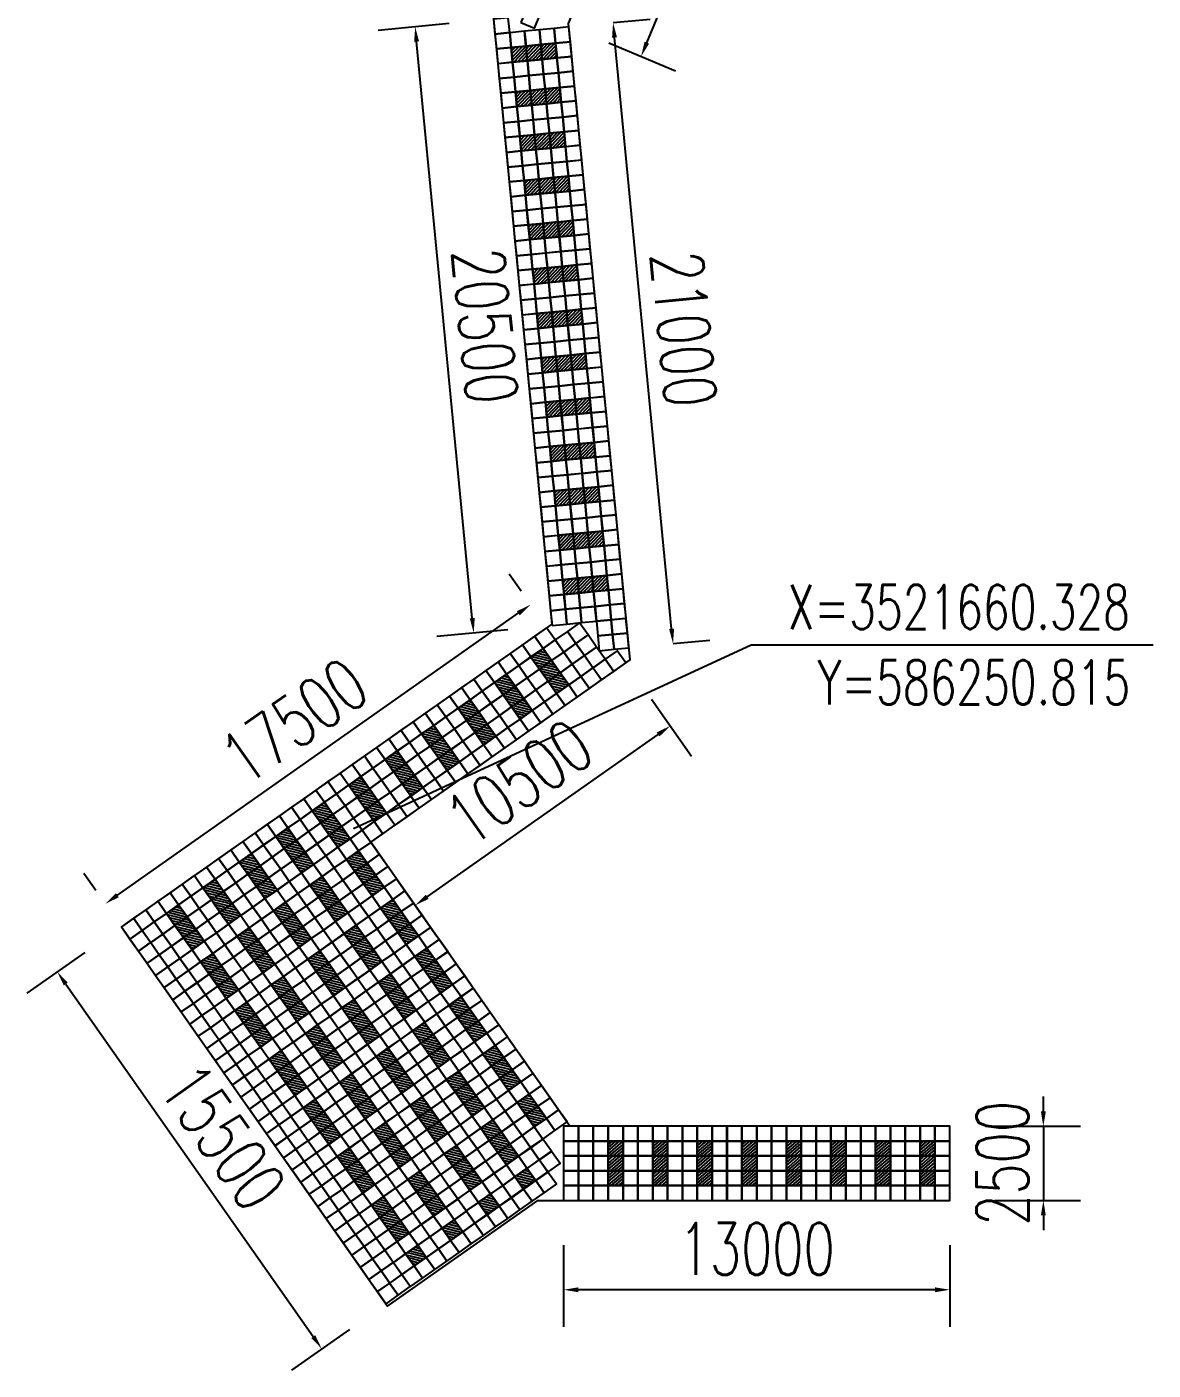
# Model space of a CAD drawing. Extents: x 833816 to 4746262, y -3629782 to -1973088.
# Drawn here: x 1344575 to 1382485, y -2348032 to -2302814 of the extents above; entities that cross this region are included whole.
import ezdxf

# ---------------------------------------------------------------- set-up
doc = ezdxf.new("R2010")
doc.units = 0
doc.header["$LTSCALE"] = 1000
doc.header["$MEASUREMENT"] = 0
doc.header["$PDMODE"] = 32
for name, color, linetype in [('DIM_COOR', 3, 'Continuous'), ('PUB_TEXT', 7, 'Continuous'), ('W-FLOAT_BOWL浮筒', 253, 'Continuous')]:
    doc.layers.add(name, color=color, linetype=linetype)
doc.styles.add('_TCH_DIM', font='SIMPLEX', dxfattribs={"bigfont": 'GBCBIG'})
doc.styles.add('STANDARD_T3', font='simplex.shx', dxfattribs={"width": 0.7, "bigfont": 'gbcbig.shx'})
doc.dimstyles.new('W&&500', dxfattribs={"dimtxt": 1750, "dimasz": 500, "dimexe": 1250, "dimexo": 1500, "dimgap": 500, "dimtad": 1, "dimdec": 0, "dimzin": 0, "dimdsep": 46, "dimtxsty": 'STANDARD_T3', "dimcen": 0.09, "dimclrd": 1, "dimclre": 1, "dimclrt": 7, "dimazin": 2, "dimtfac": 1, "dimtdec": 0, "dimtix": 1, "dimtmove": 2, "dimatfit": 3, "dimfxl": 100, "dimtolj": 1, "dimtzin": 0, "dimarcsym": 0})

# ---------------------------------------------------------------- blocks, each defined once
blk = doc.blocks.new('浮筒')
at = {"layer": 'W-FLOAT_BOWL浮筒'}
blk.add_lwpolyline([(-230, -268), (268, -230), (230, 268), (-268, 230)], close=True, dxfattribs=at)
blk = doc.blocks.new('空格子')
at = {"layer": 'W-FLOAT_BOWL浮筒'}
h = blk.add_hatch(dxfattribs=at)
h.set_pattern_fill('ANSI31', color=256, scale=50)
h.set_pattern_definition([(45, (0, 0), (-56.127, 56.127), [])])
h.paths.add_polyline_path([(219, 263), (-280, 225), (-242, -274), (256, -236)])
blk.add_lwpolyline([(-242, -274), (256, -236), (219, 263), (-280, 225)], close=True, dxfattribs=at)
blk = doc.blocks.new('*D814')
at = {"color": 1, "lineweight": -2, "transparency": 16777216}
for p, q in [((1378789, -2339322), (1378789, -2338822)), ((1377141, -2339822), (1380039, -2339822)), ((1378789, -2339822), (1378789, -2342322)), ((1377141, -2342322), (1380039, -2342322)), ((1378789, -2342822), (1378789, -2343322))]:
    blk.add_line(p, q, dxfattribs=at)
at = {"color": 1, "transparency": 16777216}
for points in [[(1378706, -2339322), (1378872, -2339322), (1378789, -2339822)], [(1378706, -2342822), (1378872, -2342822), (1378789, -2342322)]]:
    blk.add_solid(points, dxfattribs=at)
at = {"layer": 'Defpoints', "color": 0, "transparency": 16777216}
for p in [(1375641, -2339822), (1375641, -2342322), (1378789, -2342322)]:
    blk.add_point(p, dxfattribs=at)
at = {"color": 7, "transparency": 16777216, "insert": (1377414, -2341072), "char_height": 1750, "attachment_point": 5, "rotation": 90, "style": 'STANDARD_T3'}
blk.add_mtext('\\A1;2500', dxfattribs=at)
blk = doc.blocks.new('*D815')
at = {"color": 1, "lineweight": -2, "transparency": 16777216}
for p, q in [((1362641, -2343822), (1362641, -2346577)), ((1375641, -2343822), (1375641, -2346577)), ((1375141, -2345327), (1363141, -2345327))]:
    blk.add_line(p, q, dxfattribs=at)
at = {"color": 1, "transparency": 16777216}
for points in [[(1363141, -2345244), (1363141, -2345410), (1362641, -2345327)], [(1375141, -2345244), (1375141, -2345410), (1375641, -2345327)]]:
    blk.add_solid(points, dxfattribs=at)
at = {"layer": 'Defpoints', "color": 0, "transparency": 16777216}
for p in [(1362641, -2342322), (1375641, -2342322), (1362641, -2345327)]:
    blk.add_point(p, dxfattribs=at)
at = {"color": 7, "transparency": 16777216, "insert": (1369141, -2343952), "char_height": 1750, "attachment_point": 5, "style": 'STANDARD_T3'}
blk.add_mtext('\\A1;13000', dxfattribs=at)
blk = doc.blocks.new('*D816')
at = {"color": 1, "lineweight": -2, "transparency": 16777216}
for p, q in [((1346530, -2333972), (1344575, -2335344)), ((1345886, -2335035), (1354214, -2346905)), ((1355433, -2346661), (1353478, -2348032))]:
    blk.add_line(p, q, dxfattribs=at)
at = {"color": 1, "transparency": 16777216}
for points in [[(1345954, -2334987), (1345818, -2335083), (1345599, -2334626)], [(1354282, -2346857), (1354146, -2346953), (1354501, -2347314)]]:
    blk.add_solid(points, dxfattribs=at)
at = {"layer": 'Defpoints', "color": 0, "transparency": 16777216}
for p in [(1347758, -2333111), (1356661, -2345799), (1354501, -2347314)]:
    blk.add_point(p, dxfattribs=at)
at = {"color": 7, "transparency": 16777216, "insert": (1351175, -2340180), "char_height": 1750, "attachment_point": 5, "rotation": 305.0541, "style": 'STANDARD_T3'}
blk.add_mtext('\\A1;15500', dxfattribs=at)
blk = doc.blocks.new('*D817')
at = {"color": 1, "lineweight": -2, "transparency": 16777216}
for p, q in [((1361208, -2321815), (1360806, -2321243)), ((1347621, -2332047), (1361117, -2322554)), ((1346895, -2331884), (1346493, -2331312))]:
    blk.add_line(p, q, dxfattribs=at)
at = {"color": 1, "transparency": 16777216}
for points in [[(1361069, -2322485), (1361165, -2322622), (1361526, -2322266)], [(1347573, -2331979), (1347669, -2332115), (1347212, -2332335)]]:
    blk.add_solid(points, dxfattribs=at)
at = {"layer": 'Defpoints', "color": 0, "transparency": 16777216}
for p in [(1361526, -2322266), (1362072, -2323042), (1347758, -2333111)]:
    blk.add_point(p, dxfattribs=at)
at = {"color": 7, "transparency": 16777216, "insert": (1353578, -2326176), "char_height": 1750, "attachment_point": 5, "rotation": 35.1248, "style": 'STANDARD_T3'}
blk.add_mtext('\\A1;17500', dxfattribs=at)
blk = doc.blocks.new('*D818')
at = {"color": 1, "lineweight": -2, "transparency": 16777216}
for p, q in [((1365601, -2325451), (1366949, -2327369)), ((1358051, -2332100), (1365821, -2326634)), ((1357013, -2331493), (1358361, -2333410))]:
    blk.add_line(p, q, dxfattribs=at)
at = {"color": 1, "transparency": 16777216}
for points in [[(1365773, -2326566), (1365869, -2326702), (1366230, -2326346)], [(1358003, -2332032), (1358099, -2332168), (1357642, -2332387)]]:
    blk.add_solid(points, dxfattribs=at)
at = {"layer": 'Defpoints', "color": 0, "transparency": 16777216}
for p in [(1364737, -2324225), (1366230, -2326346), (1356150, -2330266)]:
    blk.add_point(p, dxfattribs=at)
at = {"color": 7, "transparency": 16777216, "insert": (1361145, -2328242), "char_height": 1750, "attachment_point": 5, "rotation": 35.1248, "style": 'STANDARD_T3'}
blk.add_mtext('\\A1;10500', dxfattribs=at)
blk = doc.blocks.new('*D808')
at = {"color": 1, "lineweight": -2, "transparency": 16777216}
for p, q in [((1364314, -2302673), (1365552, -2302554)), ((1366277, -2323079), (1364355, -2303172)), ((1366331, -2323576), (1367569, -2323457))]:
    blk.add_line(p, q, dxfattribs=at)
at = {"color": 1, "transparency": 16777216}
for points in [[(1364438, -2303164), (1364272, -2303180), (1364307, -2302674)], [(1366360, -2323071), (1366194, -2323087), (1366325, -2323577)]]:
    blk.add_solid(points, dxfattribs=at)
at = {"layer": 'Defpoints', "color": 0, "transparency": 16777216}
for p in [(1362820, -2302817), (1364307, -2302674), (1364838, -2323720)]:
    blk.add_point(p, dxfattribs=at)
at = {"color": 7, "transparency": 16777216, "insert": (1366685, -2312993), "char_height": 1750, "attachment_point": 5, "rotation": 275.5136, "style": 'STANDARD_T3'}
blk.add_mtext('\\A1;21000', dxfattribs=at)
blk = doc.blocks.new('*D809')
at = {"color": 1, "lineweight": -2, "transparency": 16777216}
for p, q in [((1358791, -2302704), (1356402, -2302935)), ((1359567, -2322722), (1357694, -2303312)), ((1360761, -2323109), (1358371, -2323340))]:
    blk.add_line(p, q, dxfattribs=at)
at = {"color": 1, "transparency": 16777216}
for points in [[(1357777, -2303304), (1357611, -2303320), (1357646, -2302815)], [(1359650, -2322714), (1359485, -2322730), (1359616, -2323220)]]:
    blk.add_solid(points, dxfattribs=at)
at = {"layer": 'Defpoints', "color": 0, "transparency": 16777216}
for p in [(1357646, -2302815), (1360284, -2302560), (1362254, -2322965)]:
    blk.add_point(p, dxfattribs=at)
at = {"color": 7, "transparency": 16777216, "insert": (1359999, -2312885), "char_height": 1750, "attachment_point": 5, "rotation": 275.5136, "style": 'STANDARD_T3'}
blk.add_mtext('\\A1;20500', dxfattribs=at)
blk = doc.blocks.new('*D810')
at = {"color": 1, "lineweight": -2, "transparency": 16777216}
for p, q in [((1375313, -2276584), (1377554, -2277517)), ((1365443, -2303347), (1376208, -2277498)), ((1364164, -2303355), (1366405, -2304289))]:
    blk.add_line(p, q, dxfattribs=at)
at = {"color": 1, "transparency": 16777216}
for points in [[(1376131, -2277466), (1376285, -2277530), (1376400, -2277037)], [(1365366, -2303315), (1365520, -2303379), (1365251, -2303808)]]:
    blk.add_solid(points, dxfattribs=at)
at = {"layer": 'Defpoints', "color": 0, "transparency": 16777216}
for p in [(1373928, -2276007), (1376400, -2277037), (1362779, -2302779)]:
    blk.add_point(p, dxfattribs=at)
at = {"color": 7, "transparency": 16777216, "insert": (1369556, -2289894), "char_height": 1750, "attachment_point": 5, "rotation": 67.3907, "style": 'STANDARD_T3'}
blk.add_mtext('\\A1;29000', dxfattribs=at)

msp = doc.modelspace()

# ---------------------------------------------------------------- linework, layer by layer
at = {"color": 1}
for points in [[(1375641.4, -2339822.2), (1362855.1, -2339822.2), (1356148.8, -2330264.9), (1364877.2, -2324124.8), (1362809.6, -2302705.2), (1373949.1, -2275956.5), (1373950.3, -2237790.7), (1382175.6, -2230048.6), (1382184.5, -2212752.5), (1378187.7, -2206630.8), (1378199, -2184721)], [(1375698.6, -2185486.4), (1375674.2, -2232734.8), (1371450.4, -2236710.5), (1371448.7, -2275457.8), (1360261, -2302322.2), (1362249, -2322917.1), (1347758.3, -2333110.7), (1356718, -2345874.9), (1361771.5, -2342322.2), (1375641.4, -2342322.2), (1375641.4, -2339822.2)]]:
    msp.add_lwpolyline(points, dxfattribs=at)
at = {"layer": 'DIM_COOR', "color": 3}
for p, q in [((1355565.4, -2329798.8), (1368954.5, -2323612.2)), ((1368954.5, -2323612.2), (1382484.5, -2323612.2))]:
    msp.add_line(p, q, dxfattribs=at)

# ---------------------------------------------------------------- block references
for p, rotation in [((1362157.7, -2303630.1), 1.185991477055036), ((1361162.3, -2303726.2), 1.185991477055036), ((1361660, -2303678.2), 1.185991477055036), ((1361306.4, -2305219.3), 1.185991477055036), ((1361804.1, -2305171.2), 1.185991477055036), ((1362301.8, -2305123.2), 1.185991477055036), ((1361450.6, -2306712.3), 1.185991477055036), ((1361948.3, -2306664.3), 1.185991477055036), ((1362445.9, -2306616.3), 1.185991477055036), ((1362092.4, -2308157.4), 1.185991477055036), ((1362590.1, -2308109.3), 1.185991477055036), ((1361594.7, -2308205.4), 1.185991477055036), ((1361738.8, -2309698.5), 1.185991477055036), ((1362236.5, -2309650.4), 1.185991477055036), ((1362734.2, -2309602.4), 1.185991477055036), ((1361882.9, -2311191.5), 1.185991477055036), ((1362380.6, -2311143.5), 1.185991477055036), ((1362878.3, -2311095.4), 1.185991477055036), ((1362027.1, -2312684.6), 1.185991477055036), ((1362524.7, -2312636.5), 1.185991477055036), ((1363022.4, -2312588.5), 1.185991477055036), ((1362171.2, -2314177.6), 1.185991477055036), ((1362668.9, -2314129.6), 1.185991477055036), ((1363166.5, -2314081.6), 1.185991477055036), ((1362315.3, -2315670.7), 1.185991477055036), ((1362813, -2315622.7), 1.185991477055036), ((1363310.7, -2315574.6), 1.185991477055036), ((1362459.4, -2317163.8), 1.185991477055036), ((1362957.1, -2317115.7), 1.185991477055036), ((1363454.8, -2317067.7), 1.185991477055036), ((1363598.9, -2318560.7), 1.185991477055036), ((1362603.5, -2318656.8), 1.185991477055036), ((1363101.2, -2318608.8), 1.185991477055036), ((1362747.7, -2320149.9), 1.185991477055036), ((1363245.4, -2320101.8), 1.185991477055036), ((1363743, -2320053.8), 1.185991477055036), ((1362891.8, -2321642.9), 1.185991477055036), ((1363389.5, -2321594.9), 1.185991477055036), ((1363887.2, -2321546.9), 1.185991477055036), ((1361900.5, -2324094.2), 300.7971885177789), ((1362188.7, -2324502.8), 300.7971885177789), ((1360673.6, -2324957.2), 300.7971885177789), ((1362475.9, -2324912.1), 300.7971885177789), ((1360961.8, -2325365.8), 300.7971885177789), ((1359446.8, -2325820.2), 300.7971885177789), ((1361249, -2325775.1), 300.7971885177789), ((1359735, -2326228.8), 300.7971885177789), ((1358219.9, -2326683.3), 300.7971885177789), ((1360022.1, -2326638.1), 300.7971885177789), ((1358508.1, -2327091.9), 300.7971885177789), ((1356993.1, -2327546.3), 300.7971885177789), ((1358795.3, -2327501.2), 300.7971885177789), ((1357281.3, -2327954.9), 300.7971885177789), ((1355766.2, -2328409.4), 300.7971885177789), ((1357568.4, -2328364.2), 300.7971885177789), ((1356054.4, -2328817.9), 300.7971885177789), ((1354539.4, -2329272.4), 300.7971885177789), ((1356341.6, -2329227.3), 300.7971885177789), ((1354827.6, -2329681), 300.7971885177789), ((1353312.5, -2330135.4), 300.7971885177789), ((1355114.7, -2330090.3), 300.7971885177789), ((1353600.7, -2330544), 300.7971885177789), ((1352085.7, -2330998.5), 300.7971885177789), ((1353887.9, -2330953.3), 300.7971885177789), ((1355690.1, -2330908.2), 300.7971885177789), ((1355978.3, -2331316.8), 300.7971885177789), ((1352373.9, -2331407.1), 300.7971885177789), ((1354463.3, -2331771.3), 300.7971885177789), ((1356265.5, -2331726.1), 300.7971885177789), ((1350858.8, -2331861.5), 300.7971885177789), ((1352661, -2331816.4), 300.7971885177789), ((1354751.5, -2332179.9), 300.7971885177789), ((1351147, -2332270.1), 300.7971885177789), ((1351434.2, -2332679.4), 300.7971885177789), ((1353236.4, -2332634.3), 300.7971885177789), ((1355038.6, -2332589.2), 300.7971885177789), ((1356841.5, -2332545), 300.7971885177789), ((1349632, -2332724.5), 300.7971885177789), ((1349920.2, -2333133.1), 300.7971885177789), ((1353524.6, -2333042.9), 300.7971885177789), ((1357129.7, -2332953.6), 300.7971885177789), ((1350207.3, -2333542.4), 300.7971885177789), ((1352009.6, -2333497.3), 300.7971885177789), ((1353811.8, -2333452.2), 300.7971885177789), ((1355614.7, -2333408), 300.7971885177789), ((1357416.9, -2333362.9), 300.7971885177789), ((1352297.8, -2333905.9), 300.7971885177789), ((1355902.9, -2333816.6), 300.7971885177789), ((1350782.7, -2334360.4), 300.7971885177789), ((1352584.9, -2334315.2), 300.7971885177789), ((1354387.8, -2334271.1), 300.7971885177789), ((1356190, -2334225.9), 300.7971885177789), ((1357993.3, -2334180.1), 300.7971885177789), ((1351070.9, -2334769), 300.7971885177789), ((1354676, -2334679.7), 300.7971885177789), ((1358281.4, -2334588.7), 300.7971885177789), ((1351358.1, -2335178.3), 300.7971885177789), ((1353161, -2335134.1), 300.7971885177789), ((1354963.2, -2335089), 300.7971885177789), ((1356766.4, -2335043.1), 300.7971885177789), ((1358568.6, -2334998), 300.7971885177789), ((1353449.2, -2335542.7), 300.7971885177789), ((1357054.6, -2335451.7), 300.7971885177789), ((1357341.8, -2335861), 300.7971885177789), ((1359140.1, -2335820.1), 300.7971885177789), ((1351934.1, -2335997.2), 300.7971885177789), ((1353736.3, -2335952), 300.7971885177789), ((1355539.6, -2335906.2), 300.7971885177789), ((1355827.7, -2336314.8), 300.7971885177789), ((1359428.3, -2336228.7), 300.7971885177789), ((1352222.3, -2336405.7), 300.7971885177789), ((1354312.7, -2336769.2), 300.7971885177789), ((1356114.9, -2336724.1), 300.7971885177789), ((1357913.3, -2336683.1), 300.7971885177789), ((1359715.5, -2336638), 300.7971885177789), ((1352509.5, -2336815.1), 300.7971885177789), ((1354600.9, -2337177.8), 300.7971885177789), ((1358201.4, -2337091.7), 300.7971885177789), ((1353085.8, -2337632.2), 300.7971885177789), ((1354888.1, -2337587.1), 300.7971885177789), ((1356686.4, -2337546.1), 300.7971885177789), ((1358488.6, -2337501), 300.7971885177789), ((1360287, -2337460), 300.7971885177789), ((1353374, -2338040.8), 300.7971885177789), ((1356974.6, -2337954.7), 300.7971885177789), ((1360575.2, -2337868.6), 300.7971885177789), ((1353661.2, -2338450.1), 300.7971885177789), ((1355459.6, -2338409.2), 300.7971885177789), ((1357261.8, -2338364), 300.7971885177789), ((1359060.1, -2338323.1), 300.7971885177789), ((1360862.3, -2338277.9), 300.7971885177789), ((1355747.7, -2338817.8), 300.7971885177789), ((1359348.3, -2338731.7), 300.7971885177789), ((1354232.7, -2339272.2), 300.7971885177789), ((1356034.9, -2339227.1), 300.7971885177789), ((1357833.3, -2339186.1), 300.7971885177789), ((1359635.5, -2339141), 300.7971885177789), ((1361437.7, -2339095.8), 300.7971885177789), ((1354520.9, -2339680.8), 300.7971885177789), ((1358121.4, -2339594.7), 300.7971885177789), ((1361725.9, -2339504.4), 300.7971885177789), ((1354808.1, -2340090.1), 300.7971885177789), ((1356606.4, -2340049.1), 300.7971885177789), ((1358408.6, -2340004), 300.7971885177789), ((1360210.8, -2339958.9), 300.7971885177789), ((1360499, -2340367.5), 300.7971885177789), ((1356894.6, -2340457.7), 300.7971885177789), ((1358984, -2340821.9), 300.7971885177789), ((1360786.2, -2340776.8), 300.7971885177789), ((1364403.6, -2340567.5), 355.6724123111681), ((1365903.6, -2340567.5), 355.6724123111681), ((1367403.6, -2340567.5), 355.6724123111681), ((1368903.6, -2340567.5), 355.6724123111681), ((1370403.6, -2340567.5), 355.6724123111681), ((1371903.6, -2340567.5), 355.6724123111681), ((1373403.6, -2340567.5), 355.6724123111681), ((1374903.6, -2340567.5), 355.6724123111681), ((1355379.6, -2340912.2), 300.7971885177789), ((1357181.8, -2340867), 300.7971885177789), ((1359272.2, -2341230.5), 300.7971885177789), ((1364403.6, -2341067.5), 355.6724123111681), ((1365903.6, -2341067.5), 355.6724123111681), ((1367403.6, -2341067.5), 355.6724123111681), ((1368903.6, -2341067.5), 355.6724123111681), ((1370403.6, -2341067.5), 355.6724123111681), ((1371903.6, -2341067.5), 355.6724123111681), ((1373403.6, -2341067.5), 355.6724123111681), ((1374903.6, -2341067.5), 355.6724123111681), ((1355667.7, -2341320.8), 300.7971885177789), ((1355954.9, -2341730.1), 300.7971885177789), ((1357757.1, -2341684.9), 300.7971885177789), ((1359559.3, -2341639.8), 300.7971885177789), ((1361356.9, -2341585.9), 300.7971885177789), ((1364403.6, -2341567.5), 355.6724123111681), ((1365903.6, -2341567.5), 355.6724123111681), ((1367403.6, -2341567.5), 355.6724123111681), ((1368903.6, -2341567.5), 355.6724123111681), ((1370403.6, -2341567.5), 355.6724123111681), ((1371903.6, -2341567.5), 355.6724123111681), ((1373403.6, -2341567.5), 355.6724123111681), ((1374903.6, -2341567.5), 355.6724123111681), ((1358045.3, -2342093.5), 300.7971885177789), ((1356530.3, -2342548), 300.7971885177789), ((1358332.5, -2342502.8), 300.7971885177789), ((1360130, -2342448.9), 300.7971885177789), ((1356818.5, -2342956.6), 300.7971885177789), ((1357105.6, -2343365.9), 300.7971885177789), ((1358910, -2343323.8), 300.7971885177789), ((1357682.1, -2344185.3), 300.7971885177789)]:
    msp.add_blockref('空格子', p, dxfattribs=dict(rotation=rotation))
at = {"layer": 'W-FLOAT_BOWL浮筒'}
for p, rotation in [((1361529, -2302528.9), 333.0630648966695), ((1360555.4, -2302784.9), 1.185991477204754), ((1361600.3, -2303186.3), 1.185991477204754), ((1362097.9, -2303138.3), 1.185991477204754), ((1362595.6, -2303090.2), 1.185991477204754), ((1360604.9, -2303282.4), 1.185991477204754), ((1361102.6, -2303234.4), 1.185991477204754), ((1362643.7, -2303587.9), 1.185991477204754), ((1360652.9, -2303780.1), 1.185991477204754), ((1362691.7, -2304085.6), 1.185991477204754), ((1360701, -2304277.8), 1.185991477204754), ((1361198.7, -2304229.7), 1.185991477204754), ((1361696.3, -2304181.7), 1.185991477204754), ((1362194, -2304133.7), 1.185991477204754), ((1360749, -2304775.5), 1.185991477204754), ((1361246.7, -2304727.4), 1.185991477204754), ((1361744.4, -2304679.4), 1.185991477204754), ((1362242.1, -2304631.3), 1.185991477204754), ((1362739.8, -2304583.3), 1.185991477204754), ((1360797, -2305273.2), 1.185991477204754), ((1362787.8, -2305081), 1.185991477204754), ((1360845.1, -2305770.8), 1.185991477204754), ((1361342.8, -2305722.8), 1.185991477204754), ((1361840.5, -2305674.8), 1.185991477204754), ((1362338.1, -2305626.7), 1.185991477204754), ((1362835.8, -2305578.7), 1.185991477204754), ((1360893.1, -2306268.5), 1.185991477204754), ((1361390.8, -2306220.5), 1.185991477204754), ((1361888.5, -2306172.4), 1.185991477204754), ((1362386.2, -2306124.4), 1.185991477204754), ((1362883.9, -2306076.4), 1.185991477204754), ((1360941.2, -2306766.2), 1.185991477204754), ((1362931.9, -2306574.1), 1.185991477204754), ((1360989.2, -2307263.9), 1.185991477204754), ((1361486.9, -2307215.9), 1.185991477204754), ((1361984.6, -2307167.8), 1.185991477204754), ((1362482.3, -2307119.8), 1.185991477204754), ((1362980, -2307071.7), 1.185991477204754), ((1361534.9, -2307713.5), 1.185991477204754), ((1362032.6, -2307665.5), 1.185991477204754), ((1362530.3, -2307617.5), 1.185991477204754), ((1363028, -2307569.4), 1.185991477204754), ((1361037.2, -2307761.6), 1.185991477204754), ((1363076, -2308067.1), 1.185991477204754), ((1361085.3, -2308259.3), 1.185991477204754), ((1362626.4, -2308612.8), 1.185991477204754), ((1363124.1, -2308564.8), 1.185991477204754), ((1361133.3, -2308757), 1.185991477204754), ((1361631, -2308708.9), 1.185991477204754), ((1362128.7, -2308660.9), 1.185991477204754), ((1363172.1, -2309062.5), 1.185991477204754), ((1361181.4, -2309254.6), 1.185991477204754), ((1361679.1, -2309206.6), 1.185991477204754), ((1362176.7, -2309158.6), 1.185991477204754), ((1362674.4, -2309110.5), 1.185991477204754), ((1361229.4, -2309752.3), 1.185991477204754), ((1363220.2, -2309560.2), 1.185991477204754), ((1361277.5, -2310250), 1.185991477204754), ((1361775.1, -2310202), 1.185991477204754), ((1362272.8, -2310153.9), 1.185991477204754), ((1362770.5, -2310105.9), 1.185991477204754), ((1363268.2, -2310057.9), 1.185991477204754), ((1361325.5, -2310747.7), 1.185991477204754), ((1361823.2, -2310699.7), 1.185991477204754), ((1362320.9, -2310651.6), 1.185991477204754), ((1362818.6, -2310603.6), 1.185991477204754), ((1363316.2, -2310555.5), 1.185991477204754), ((1361373.5, -2311245.4), 1.185991477204754), ((1363364.3, -2311053.2), 1.185991477204754), ((1361421.6, -2311743.1), 1.185991477204754), ((1361919.3, -2311695), 1.185991477204754), ((1362417, -2311647), 1.185991477204754), ((1362914.6, -2311599), 1.185991477204754), ((1363412.3, -2311550.9), 1.185991477204754), ((1361469.6, -2312240.8), 1.185991477204754), ((1361967.3, -2312192.7), 1.185991477204754), ((1362465, -2312144.7), 1.185991477204754), ((1362962.7, -2312096.6), 1.185991477204754), ((1363460.4, -2312048.6), 1.185991477204754), ((1363508.4, -2312546.3), 1.185991477204754), ((1361517.7, -2312738.5), 1.185991477204754), ((1362561.1, -2313140.1), 1.185991477204754), ((1363058.8, -2313092), 1.185991477204754), ((1363556.4, -2313044), 1.185991477204754), ((1361565.7, -2313236.1), 1.185991477204754), ((1362063.4, -2313188.1), 1.185991477204754), ((1363106.8, -2313589.7), 1.185991477204754), ((1363604.5, -2313541.7), 1.185991477204754), ((1361613.7, -2313733.8), 1.185991477204754), ((1362111.4, -2313685.8), 1.185991477204754), ((1362609.1, -2313637.7), 1.185991477204754), ((1363652.5, -2314039.4), 1.185991477204754), ((1361661.8, -2314231.5), 1.185991477204754), ((1361709.8, -2314729.2), 1.185991477204754), ((1362207.5, -2314681.2), 1.185991477204754), ((1362705.2, -2314633.1), 1.185991477204754), ((1363202.9, -2314585.1), 1.185991477204754), ((1363700.6, -2314537), 1.185991477204754), ((1361757.9, -2315226.9), 1.185991477204754), ((1362255.5, -2315178.8), 1.185991477204754), ((1362753.2, -2315130.8), 1.185991477204754), ((1363250.9, -2315082.8), 1.185991477204754), ((1363748.6, -2315034.7), 1.185991477204754), ((1361805.9, -2315724.6), 1.185991477204754), ((1363796.7, -2315532.4), 1.185991477204754), ((1361853.9, -2316222.3), 1.185991477204754), ((1362351.6, -2316174.2), 1.185991477204754), ((1362849.3, -2316126.2), 1.185991477204754), ((1363347, -2316078.1), 1.185991477204754), ((1363844.7, -2316030.1), 1.185991477204754), ((1361902, -2316719.9), 1.185991477204754), ((1362399.7, -2316671.9), 1.185991477204754), ((1362897.4, -2316623.9), 1.185991477204754), ((1363395, -2316575.8), 1.185991477204754), ((1363892.7, -2316527.8), 1.185991477204754), ((1361950, -2317217.6), 1.185991477204754), ((1363940.8, -2317025.5), 1.185991477204754), ((1362495.8, -2317667.3), 1.185991477204754), ((1362993.4, -2317619.2), 1.185991477204754), ((1363491.1, -2317571.2), 1.185991477204754), ((1363988.8, -2317523.2), 1.185991477204754), ((1361998.1, -2317715.3), 1.185991477204754), ((1363041.5, -2318116.9), 1.185991477204754), ((1363539.2, -2318068.9), 1.185991477204754), ((1364036.9, -2318020.8), 1.185991477204754), ((1362046.1, -2318213), 1.185991477204754), ((1362543.8, -2318165), 1.185991477204754), ((1364084.9, -2318518.5), 1.185991477204754), ((1362094.1, -2318710.7), 1.185991477204754), ((1364132.9, -2319016.2), 1.185991477204754), ((1362142.2, -2319208.4), 1.185991477204754), ((1362639.9, -2319160.3), 1.185991477204754), ((1363137.6, -2319112.3), 1.185991477204754), ((1363635.2, -2319064.3), 1.185991477204754), ((1362190.2, -2319706.1), 1.185991477204754), ((1362687.9, -2319658), 1.185991477204754), ((1363185.6, -2319610), 1.185991477204754), ((1363683.3, -2319561.9), 1.185991477204754), ((1364181, -2319513.9), 1.185991477204754), ((1362238.3, -2320203.8), 1.185991477204754), ((1364229, -2320011.6), 1.185991477204754), ((1362286.3, -2320701.4), 1.185991477204754), ((1362784, -2320653.4), 1.185991477204754), ((1363281.7, -2320605.4), 1.185991477204754), ((1363779.4, -2320557.3), 1.185991477204754), ((1364277.1, -2320509.3), 1.185991477204754), ((1362334.4, -2321199.1), 1.185991477204754), ((1362832, -2321151.1), 1.185991477204754), ((1363329.7, -2321103), 1.185991477204754), ((1363827.4, -2321055), 1.185991477204754), ((1364325.1, -2321007), 1.185991477204754), ((1362382.4, -2321696.8), 1.185991477204754), ((1364373.1, -2321504.7), 1.185991477204754), ((1362430.4, -2322194.5), 1.185991477204754), ((1362928.1, -2322146.5), 1.185991477204754), ((1363425.8, -2322098.4), 1.185991477204754), ((1363923.5, -2322050.4), 1.185991477204754), ((1364421.2, -2322002.3), 1.185991477204754), ((1362976.2, -2322644.1), 1.185991477204754), ((1363473.8, -2322596.1), 1.185991477204754), ((1363971.5, -2322548.1), 1.185991477204754), ((1364469.2, -2322500), 1.185991477204754), ((1362478.5, -2322692.2), 1.185991477204754), ((1364019.6, -2323045.8), 1.185991477204754), ((1364517.3, -2322997.7), 1.185991477204754), ((1362010.9, -2323390.2), 30.79718851787272), ((1362707.5, -2323511.5), 30.79718851787272), ((1363116.5, -2323223.8), 30.79718851787272), ((1363404.2, -2323632.8), 30.79718851787272), ((1364067.6, -2323543.4), 1.185991477204754), ((1364565.3, -2323495.4), 1.185991477204754), ((1361193, -2323965.6), 30.79718851787272), ((1361601.9, -2323677.9), 30.79718851787272), ((1362298.6, -2323799.2), 30.79718851787272), ((1362995.2, -2323920.5), 30.79718851787272), ((1363691.8, -2324041.7), 30.79718851787272), ((1360375.1, -2324541), 30.79718851787272), ((1360784, -2324253.3), 30.79718851787272), ((1361480.7, -2324374.5), 30.79718851787272), ((1362586.3, -2324208.1), 30.79718851787272), ((1363282.9, -2324329.4), 30.79718851787272), ((1363979.5, -2324450.7), 30.79718851787272), ((1364388.5, -2324163), 30.79718851787272), ((1359966.1, -2324828.6), 30.79718851787272), ((1361071.7, -2324662.2), 30.79718851787272), ((1361768.4, -2324783.5), 30.79718851787272), ((1362873.9, -2324617.1), 30.79718851787272), ((1363570.6, -2324738.4), 30.79718851787272), ((1359148.2, -2325404), 30.79718851787272), ((1359557.2, -2325116.3), 30.79718851787272), ((1360253.8, -2325237.6), 30.79718851787272), ((1361359.4, -2325071.2), 30.79718851787272), ((1362056, -2325192.4), 30.79718851787272), ((1362752.7, -2325313.7), 30.79718851787272), ((1363161.6, -2325026), 30.79718851787272), ((1358739.3, -2325691.7), 30.79718851787272), ((1359844.9, -2325525.3), 30.79718851787272), ((1360541.5, -2325646.5), 30.79718851787272), ((1361647.1, -2325480.1), 30.79718851787272), ((1361934.8, -2325889.1), 30.79718851787272), ((1362343.7, -2325601.4), 30.79718851787272), ((1357921.4, -2326267), 30.79718851787272), ((1358330.3, -2325979.4), 30.79718851787272), ((1359027, -2326100.6), 30.79718851787272), ((1360132.6, -2325934.2), 30.79718851787272), ((1360420.2, -2326343.2), 30.79718851787272), ((1360829.2, -2326055.5), 30.79718851787272), ((1361525.8, -2326176.8), 30.79718851787272), ((1357512.4, -2326554.7), 30.79718851787272), ((1358618, -2326388.3), 30.79718851787272), ((1358905.7, -2326797.3), 30.79718851787272), ((1359314.7, -2326509.6), 30.79718851787272), ((1360707.9, -2326752.1), 30.79718851787272), ((1361116.9, -2326464.4), 30.79718851787272), ((1356694.5, -2327130.1), 30.79718851787272), ((1357103.5, -2326842.4), 30.79718851787272), ((1357391.2, -2327251.3), 30.79718851787272), ((1357800.1, -2326963.7), 30.79718851787272), ((1359193.4, -2327206.2), 30.79718851787272), ((1359602.3, -2326918.5), 30.79718851787272), ((1360299, -2327039.8), 30.79718851787272), ((1355876.6, -2327705.4), 30.79718851787272), ((1356285.6, -2327417.7), 30.79718851787272), ((1357678.9, -2327660.3), 30.79718851787272), ((1358087.8, -2327372.6), 30.79718851787272), ((1359481.1, -2327615.2), 30.79718851787272), ((1359890, -2327327.5), 30.79718851787272), ((1355467.7, -2327993.1), 30.79718851787272), ((1356164.3, -2328114.4), 30.79718851787272), ((1356573.3, -2327826.7), 30.79718851787272), ((1357966.5, -2328069.2), 30.79718851787272), ((1358375.5, -2327781.6), 30.79718851787272), ((1359072.1, -2327902.8), 30.79718851787272), ((1354649.8, -2328568.5), 30.79718851787272), ((1355058.7, -2328280.8), 30.79718851787272), ((1356452, -2328523.3), 30.79718851787272), ((1356861, -2328235.6), 30.79718851787272), ((1358254.2, -2328478.2), 30.79718851787272), ((1358663.2, -2328190.5), 30.79718851787272), ((1354240.8, -2328856.1), 30.79718851787272), ((1354937.5, -2328977.4), 30.79718851787272), ((1355346.4, -2328689.7), 30.79718851787272), ((1356739.7, -2328932.3), 30.79718851787272), ((1357148.6, -2328644.6), 30.79718851787272), ((1357436.3, -2329053.5), 30.79718851787272), ((1357845.3, -2328765.9), 30.79718851787272), ((1353422.9, -2329431.5), 30.79718851787272), ((1353831.9, -2329143.8), 30.79718851787272), ((1355225.2, -2329386.4), 30.79718851787272), ((1355634.1, -2329098.7), 30.79718851787272), ((1355921.8, -2329507.6), 30.79718851787272), ((1357027.4, -2329341.2), 30.79718851787272), ((1353014, -2329719.2), 30.79718851787272), ((1353710.6, -2329840.5), 30.79718851787272), ((1354119.6, -2329552.8), 30.79718851787272), ((1354407.2, -2329961.7), 30.79718851787272), ((1355512.8, -2329795.3), 30.79718851787272), ((1356209.5, -2329916.6), 30.79718851787272), ((1356618.4, -2329628.9), 30.79718851787272), ((1352196.1, -2330294.5), 30.79718851787272), ((1352605, -2330006.9), 30.79718851787272), ((1352892.7, -2330415.8), 30.79718851787272), ((1353998.3, -2330249.4), 30.79718851787272), ((1354694.9, -2330370.7), 30.79718851787272), ((1355801.2, -2330205.3), 30.79718851787272), ((1351378.2, -2330869.9), 30.79718851787272), ((1351787.1, -2330582.2), 30.79718851787272), ((1352483.8, -2330703.5), 30.79718851787272), ((1353180.4, -2330824.8), 30.79718851787272), ((1354286, -2330658.4), 30.79718851787272), ((1354982.6, -2330779.6), 30.79718851787272), ((1355392.3, -2330493), 30.79718851787272), ((1356088.2, -2330613.3), 30.79718851787272), ((1350969.2, -2331157.6), 30.79718851787272), ((1351665.9, -2331278.9), 30.79718851787272), ((1352771.4, -2331112.4), 30.79718851787272), ((1353468.1, -2331233.7), 30.79718851787272), ((1354573.7, -2331067.3), 30.79718851787272), ((1355270.3, -2331188.6), 30.79718851787272), ((1356375.9, -2331022.2), 30.79718851787272), ((1350151.3, -2331732.9), 30.79718851787272), ((1350560.3, -2331445.3), 30.79718851787272), ((1351256.9, -2331566.5), 30.79718851787272), ((1351953.5, -2331687.8), 30.79718851787272), ((1353059.1, -2331521.4), 30.79718851787272), ((1353755.8, -2331642.7), 30.79718851787272), ((1354164.7, -2331355), 30.79718851787272), ((1354861.4, -2331476.3), 30.79718851787272), ((1355558, -2331597.6), 30.79718851787272), ((1356663.6, -2331431.2), 30.79718851787272), ((1349742.4, -2332020.6), 30.79718851787272), ((1350439, -2332141.9), 30.79718851787272), ((1351544.6, -2331975.5), 30.79718851787272), ((1352241.2, -2332096.8), 30.79718851787272), ((1352937.9, -2332218), 30.79718851787272), ((1353346.8, -2331930.3), 30.79718851787272), ((1354043.5, -2332051.7), 30.79718851787272), ((1355149, -2331885.2), 30.79718851787272), ((1355845.7, -2332006.5), 30.79718851787272), ((1356542.3, -2332127.8), 30.79718851787272), ((1356951.3, -2331840.1), 30.79718851787272), ((1357239.6, -2332250), 30.79718851787272), ((1348924.5, -2332596), 30.79718851787272), ((1349333.4, -2332308.3), 30.79718851787272), ((1350030.1, -2332429.6), 30.79718851787272), ((1350726.7, -2332550.8), 30.79718851787272), ((1351832.3, -2332384.4), 30.79718851787272), ((1352528.9, -2332505.7), 30.79718851787272), ((1353634.5, -2332339.3), 30.79718851787272), ((1354331.1, -2332460.6), 30.79718851787272), ((1355436.7, -2332294.2), 30.79718851787272), ((1356133.4, -2332415.5), 30.79718851787272), ((1357527.3, -2332659), 30.79718851787272), ((1348515.5, -2332883.7), 30.79718851787272), ((1349212.2, -2333004.9), 30.79718851787272), ((1350317.7, -2332838.5), 30.79718851787272), ((1351014.4, -2332959.8), 30.79718851787272), ((1351711, -2333081.1), 30.79718851787272), ((1352120, -2332793.4), 30.79718851787272), ((1352816.6, -2332914.7), 30.79718851787272), ((1353922.2, -2332748.3), 30.79718851787272), ((1354618.8, -2332869.6), 30.79718851787272), ((1355315.5, -2332990.8), 30.79718851787272), ((1355724.4, -2332703.1), 30.79718851787272), ((1356012.8, -2333113.1), 30.79718851787272), ((1356421.7, -2332825.4), 30.79718851787272), ((1357815, -2333067.9), 30.79718851787272), ((1348106.6, -2333171.3), 30.79718851787272), ((1348394.3, -2333580.3), 30.79718851787272), ((1348803.2, -2333292.6), 30.79718851787272), ((1349499.8, -2333413.9), 30.79718851787272), ((1350605.4, -2333247.5), 30.79718851787272), ((1351302.1, -2333368.7), 30.79718851787272), ((1352407.7, -2333202.4), 30.79718851787272), ((1353104.3, -2333323.6), 30.79718851787272), ((1354209.9, -2333157.2), 30.79718851787272), ((1354497.5, -2333566.2), 30.79718851787272), ((1354906.5, -2333278.5), 30.79718851787272), ((1356300.4, -2333522), 30.79718851787272), ((1356709.4, -2333234.3), 30.79718851787272), ((1358102.7, -2333476.9), 30.79718851787272), ((1348681.9, -2333989.2), 30.79718851787272), ((1349090.9, -2333701.6), 30.79718851787272), ((1349787.5, -2333822.8), 30.79718851787272), ((1350484.2, -2333944.1), 30.79718851787272), ((1350893.1, -2333656.4), 30.79718851787272), ((1351589.8, -2333777.7), 30.79718851787272), ((1352695.3, -2333611.3), 30.79718851787272), ((1352983, -2334020.3), 30.79718851787272), ((1353392, -2333732.6), 30.79718851787272), ((1354088.6, -2333853.9), 30.79718851787272), ((1354785.9, -2333976.1), 30.79718851787272), ((1355194.9, -2333688.4), 30.79718851787272), ((1356588.1, -2333931), 30.79718851787272), ((1356997.1, -2333643.3), 30.79718851787272), ((1357284.8, -2334052.2), 30.79718851787272), ((1357693.7, -2333764.6), 30.79718851787272), ((1358391.3, -2333885.1), 30.79718851787272), ((1348969.6, -2334398.2), 30.79718851787272), ((1349378.6, -2334110.5), 30.79718851787272), ((1350075.2, -2334231.8), 30.79718851787272), ((1351180.8, -2334065.4), 30.79718851787272), ((1351468.5, -2334474.4), 30.79718851787272), ((1351877.4, -2334186.7), 30.79718851787272), ((1353270.7, -2334429.2), 30.79718851787272), ((1353679.6, -2334141.5), 30.79718851787272), ((1355073.6, -2334385.1), 30.79718851787272), ((1355482.5, -2334097.4), 30.79718851787272), ((1355770.2, -2334506.3), 30.79718851787272), ((1356875.8, -2334339.9), 30.79718851787272), ((1357573.4, -2334460.5), 30.79718851787272), ((1358679, -2334294.1), 30.79718851787272), ((1349257.3, -2334807.1), 30.79718851787272), ((1349666.3, -2334519.5), 30.79718851787272), ((1349953.9, -2334928.4), 30.79718851787272), ((1350362.9, -2334640.8), 30.79718851787272), ((1351756.2, -2334883.3), 30.79718851787272), ((1352165.1, -2334595.6), 30.79718851787272), ((1352861.7, -2334716.9), 30.79718851787272), ((1353559.1, -2334839.1), 30.79718851787272), ((1353968, -2334551.5), 30.79718851787272), ((1354255.7, -2334960.4), 30.79718851787272), ((1355361.3, -2334794), 30.79718851787272), ((1356057.9, -2334915.3), 30.79718851787272), ((1356466.9, -2334627.6), 30.79718851787272), ((1357164.5, -2334748.2), 30.79718851787272), ((1357861.1, -2334869.4), 30.79718851787272), ((1358966.7, -2334703), 30.79718851787272), ((1349545, -2335216.1), 30.79718851787272), ((1350241.9, -2335338.3), 30.72649361130171), ((1350650.6, -2335049.7), 30.79718851787272), ((1352043.8, -2335292.3), 30.79718851787272), ((1352452.8, -2335004.6), 30.79718851787272), ((1352741.2, -2335414.5), 30.79718851787272), ((1353846.7, -2335248.1), 30.79718851787272), ((1354543.4, -2335369.4), 30.79718851787272), ((1355648.9, -2335203), 30.79718851787272), ((1356346.6, -2335323.5), 30.79718851787272), ((1357452.2, -2335157.1), 30.79718851787272), ((1358148.8, -2335278.4), 30.79718851787272), ((1358845.4, -2335399.6), 30.79718851787272), ((1359254.4, -2335112), 30.79718851787272), ((1349832.6, -2335625.5), 30.72649361130171), ((1350529.1, -2335747.6), 30.72649361130171), ((1350938.3, -2335458.7), 30.79718851787272), ((1351225.9, -2335867.6), 30.79718851787272), ((1351634.9, -2335579.9), 30.79718851787272), ((1352332.2, -2335702.2), 30.79718851787272), ((1353028.8, -2335823.4), 30.79718851787272), ((1354134.4, -2335657), 30.79718851787272), ((1354831, -2335778.3), 30.79718851787272), ((1355240, -2335490.6), 30.79718851787272), ((1355937.6, -2335611.2), 30.79718851787272), ((1356634.3, -2335732.5), 30.79718851787272), ((1357739.8, -2335566.1), 30.79718851787272), ((1358436.5, -2335687.3), 30.79718851787272), ((1359538.2, -2335525.1), 30.79718851787272), ((1350119.8, -2336034.8), 30.72649361130171), ((1350816.2, -2336156.9), 30.72649361130171), ((1351514.3, -2336277.5), 30.79718851787272), ((1352619.9, -2336111.1), 30.79718851787272), ((1353316.5, -2336232.4), 30.79718851787272), ((1354422.1, -2336066), 30.79718851787272), ((1355119.7, -2336186.6), 30.79718851787272), ((1356225.3, -2336020.1), 30.79718851787272), ((1356921.9, -2336141.4), 30.79718851787272), ((1357618.6, -2336262.7), 30.79718851787272), ((1358027.5, -2335975), 30.79718851787272), ((1358720.3, -2336100.4), 30.79718851787272), ((1359825.9, -2335934), 30.79718851787272), ((1350406.9, -2336444.1), 30.72649361130171), ((1351103.4, -2336566.2), 30.72649361130171), ((1351802, -2336686.5), 30.79718851787272), ((1352907.6, -2336520.1), 30.79718851787272), ((1353604.2, -2336641.4), 30.79718851787272), ((1354013.1, -2336353.7), 30.79718851787272), ((1354710.8, -2336474.2), 30.79718851787272), ((1355407.4, -2336595.5), 30.79718851787272), ((1356513, -2336429.1), 30.79718851787272), ((1357209.6, -2336550.4), 30.79718851787272), ((1358311.3, -2336388.1), 30.79718851787272), ((1359008, -2336509.4), 30.79718851787272), ((1360113.6, -2336343), 30.79718851787272), ((1360401.2, -2336751.9), 30.79718851787272), ((1350694.1, -2336853.4), 30.72649361130171), ((1351390.6, -2336975.5), 30.72649361130171), ((1352089.7, -2337095.4), 30.79718851787272), ((1352786.3, -2337216.7), 30.79718851787272), ((1353195.2, -2336929), 30.79718851787272), ((1353892.9, -2337049.6), 30.79718851787272), ((1354998.5, -2336883.2), 30.79718851787272), ((1355695.1, -2337004.5), 30.79718851787272), ((1356391.7, -2337125.7), 30.79718851787272), ((1356800.7, -2336838), 30.79718851787272), ((1357493.4, -2336963.5), 30.79718851787272), ((1358599, -2336797.1), 30.79718851787272), ((1358886.7, -2337206), 30.79718851787272), ((1359295.7, -2336918.3), 30.79718851787272), ((1359992.3, -2337039.6), 30.79718851787272), ((1360685.1, -2337165), 30.79718851787272), ((1350981.3, -2337262.7), 30.72649361130171), ((1351268.5, -2337672), 30.72649361130171), ((1351677.8, -2337384.8), 30.72649361130171), ((1352377.3, -2337504.4), 30.79718851787272), ((1353483.9, -2337337.3), 30.79718851787272), ((1354180.6, -2337458.5), 30.79718851787272), ((1355286.1, -2337292.1), 30.79718851787272), ((1355982.8, -2337413.4), 30.79718851787272), ((1357084.5, -2337251.2), 30.79718851787272), ((1357372.2, -2337660.1), 30.79718851787272), ((1357781.1, -2337372.4), 30.79718851787272), ((1359174.4, -2337615), 30.79718851787272), ((1359583.3, -2337327.3), 30.79718851787272), ((1360972.7, -2337574), 30.79718851787272), ((1351555.6, -2338081.3), 30.72649361130171), ((1351964.9, -2337794.1), 30.72649361130171), ((1352666, -2337912.6), 30.79718851787272), ((1353771.6, -2337746.2), 30.79718851787272), ((1354468.2, -2337867.5), 30.79718851787272), ((1355164.9, -2337988.8), 30.79718851787272), ((1355573.8, -2337701.1), 30.79718851787272), ((1355857.6, -2338114.2), 30.79718851787272), ((1356266.6, -2337826.5), 30.79718851787272), ((1357659.9, -2338069.1), 30.79718851787272), ((1358068.8, -2337781.4), 30.79718851787272), ((1358765.4, -2337902.7), 30.79718851787272), ((1359458.2, -2338028.1), 30.79718851787272), ((1359867.2, -2337740.4), 30.79718851787272), ((1361260.4, -2337983), 30.79718851787272), ((1351842.8, -2338490.6), 30.72649361130171), ((1352252.1, -2338203.4), 30.72649361130171), ((1352953.7, -2338321.6), 30.79718851787272), ((1354059.3, -2338155.2), 30.79718851787272), ((1354347, -2338564.1), 30.79718851787272), ((1354755.9, -2338276.4), 30.79718851787272), ((1356145.3, -2338523.1), 30.79718851787272), ((1356554.3, -2338235.5), 30.79718851787272), ((1357947.5, -2338478), 30.79718851787272), ((1358356.5, -2338190.3), 30.79718851787272), ((1359745.9, -2338437), 30.79718851787272), ((1360154.8, -2338149.4), 30.79718851787272), ((1360442.5, -2338558.3), 30.79718851787272), ((1361548.1, -2338391.9), 30.79718851787272), ((1352130, -2338899.9), 30.72649361130171), ((1352539.3, -2338612.7), 30.72649361130171), ((1352826.5, -2339022), 30.72649361130171), ((1353241.4, -2338730.5), 30.79718851787272), ((1353938, -2338851.8), 30.79718851787272), ((1354630.8, -2338977.2), 30.79718851787272), ((1355039.7, -2338689.6), 30.79718851787272), ((1356433, -2338932.1), 30.79718851787272), ((1356842, -2338644.4), 30.79718851787272), ((1357538.6, -2338765.7), 30.79718851787272), ((1358231.4, -2338891.1), 30.79718851787272), ((1358640.3, -2338603.4), 30.79718851787272), ((1358928, -2339012.4), 30.79718851787272), ((1360033.6, -2338846), 30.79718851787272), ((1360730.2, -2338967.3), 30.79718851787272), ((1361139.1, -2338679.6), 30.79718851787272), ((1361835.8, -2338800.9), 30.79718851787272), ((1352417.2, -2339309.2), 30.72649361130171), ((1353113.6, -2339431.3), 30.72649361130171), ((1353529.1, -2339139.5), 30.79718851787272), ((1354918.5, -2339386.2), 30.79718851787272), ((1355327.4, -2339098.5), 30.79718851787272), ((1356720.7, -2339341), 30.79718851787272), ((1357129.6, -2339053.4), 30.79718851787272), ((1357413.5, -2339466.5), 30.79718851787272), ((1358519, -2339300.1), 30.79718851787272), ((1359215.7, -2339421.3), 30.79718851787272), ((1360321.2, -2339254.9), 30.79718851787272), ((1361017.9, -2339376.2), 30.79718851787272), ((1362123.5, -2339209.8), 30.79718851787272), ((1352704.3, -2339718.5), 30.72649361130171), ((1353400.8, -2339840.7), 30.72649361130171), ((1353812.9, -2339552.6), 30.79718851787272), ((1355206.2, -2339795.1), 30.79718851787272), ((1355615.1, -2339507.5), 30.79718851787272), ((1355902.8, -2339916.4), 30.79718851787272), ((1356311.7, -2339628.7), 30.79718851787272), ((1357004.5, -2339754.2), 30.79718851787272), ((1357701.1, -2339875.4), 30.79718851787272), ((1358806.7, -2339709), 30.79718851787272), ((1359503.3, -2339830.3), 30.79718851787272), ((1359912.3, -2339542.6), 30.79718851787272), ((1360608.9, -2339663.9), 30.79718851787272), ((1361305.6, -2339785.2), 30.79718851787272), ((1362002.2, -2339906.4), 30.79718851787272), ((1362411.1, -2339618.8), 30.79718851787272), ((1352991.5, -2340127.8), 30.72649361130171), ((1353688, -2340250), 30.72649361130171), ((1354100.6, -2339961.5), 30.79718851787272), ((1354388.3, -2340370.5), 30.79718851787272), ((1355493.8, -2340204.1), 30.79718851787272), ((1356186.6, -2340329.5), 30.79718851787272), ((1357292.2, -2340163.1), 30.79718851787272), ((1357988.8, -2340284.4), 30.79718851787272), ((1359094.4, -2340118), 30.79718851787272), ((1359791, -2340239.2), 30.79718851787272), ((1360896.6, -2340072.8), 30.79718851787272), ((1361593.2, -2340194.1), 30.79718851787272), ((1362891.4, -2340072.2), 355.6724123112592), ((1363391.4, -2340072.2), 355.6724123112592), ((1363891.4, -2340072.2), 355.6724123112592), ((1364391.4, -2340072.2), 355.6724123112592), ((1364891.4, -2340072.2), 355.6724123112592), ((1365391.4, -2340072.2), 355.6724123112592), ((1365891.4, -2340072.2), 355.6724123112592), ((1366391.4, -2340072.2), 355.6724123112592), ((1366891.4, -2340072.2), 355.6724123112592), ((1367391.4, -2340072.2), 355.6724123112592), ((1367891.4, -2340072.2), 355.6724123112592), ((1368391.4, -2340072.2), 355.6724123112592), ((1368891.4, -2340072.2), 355.6724123112592), ((1369391.4, -2340072.2), 355.6724123112592), ((1369891.4, -2340072.2), 355.6724123112592), ((1370391.4, -2340072.2), 355.6724123112592), ((1370891.4, -2340072.2), 355.6724123112592), ((1371391.4, -2340072.2), 355.6724123112592), ((1371891.4, -2340072.2), 355.6724123112592), ((1372391.4, -2340072.2), 355.6724123112592), ((1372891.4, -2340072.2), 355.6724123112592), ((1373391.4, -2340072.2), 355.6724123112592), ((1373891.4, -2340072.2), 355.6724123112592), ((1374391.4, -2340072.2), 355.6724123112592), ((1374891.4, -2340072.2), 355.6724123112592), ((1375391.4, -2340072.2), 355.6724123112592), ((1353278.7, -2340537.1), 30.72649361130171), ((1353975.2, -2340659.3), 30.72649361130171), ((1354675.9, -2340779.4), 30.79718851787272), ((1355084.9, -2340491.8), 30.79718851787272), ((1355777.6, -2340617.2), 30.79718851787272), ((1356474.3, -2340738.5), 30.79718851787272), ((1357579.9, -2340572.1), 30.79718851787272), ((1358276.5, -2340693.3), 30.79718851787272), ((1358685.4, -2340405.7), 30.79718851787272), ((1359382.1, -2340526.9), 30.79718851787272), ((1360078.7, -2340648.2), 30.79718851787272), ((1361184.3, -2340481.8), 30.79718851787272), ((1361881.9, -2340605.1), 30.72649361130171), ((1362891.4, -2340572.2), 355.6724123112592), ((1363391.4, -2340572.2), 355.6724123112592), ((1363891.4, -2340572.2), 355.6724123112592), ((1364891.4, -2340572.2), 355.6724123112592), ((1365391.4, -2340572.2), 355.6724123112592), ((1366391.4, -2340572.2), 355.6724123112592), ((1366891.4, -2340572.2), 355.6724123112592), ((1367891.4, -2340572.2), 355.6724123112592), ((1368391.4, -2340572.2), 355.6724123112592), ((1369391.4, -2340572.2), 355.6724123112592), ((1369891.4, -2340572.2), 355.6724123112592), ((1370891.4, -2340572.2), 355.6724123112592), ((1371391.4, -2340572.2), 355.6724123112592), ((1372391.4, -2340572.2), 355.6724123112592), ((1372891.4, -2340572.2), 355.6724123112592), ((1373891.4, -2340572.2), 355.6724123112592), ((1374391.4, -2340572.2), 355.6724123112592), ((1375391.4, -2340572.2), 355.6724123112592), ((1353565.9, -2340946.4), 30.72649361130171), ((1354262.3, -2341068.6), 30.72649361130171), ((1354959.7, -2341192.6), 30.79718851787272), ((1356065.3, -2341026.2), 30.79718851787272), ((1356762, -2341147.4), 30.79718851787272), ((1357458.6, -2341268.7), 30.79718851787272), ((1357867.5, -2340981), 30.79718851787272), ((1358564.2, -2341102.3), 30.79718851787272), ((1359669.7, -2340935.9), 30.79718851787272), ((1360366.4, -2341057.1), 30.79718851787272), ((1361064, -2341180.4), 30.72649361130171), ((1361473.3, -2340893.3), 30.72649361130171), ((1362174, -2341019.2), 30.72649361130171), ((1362891.4, -2341072.2), 355.6724123112592), ((1363391.4, -2341072.2), 355.6724123112592), ((1363891.4, -2341072.2), 355.6724123112592), ((1364891.4, -2341072.2), 355.6724123112592), ((1365391.4, -2341072.2), 355.6724123112592), ((1366391.4, -2341072.2), 355.6724123112592), ((1366891.4, -2341072.2), 355.6724123112592), ((1367891.4, -2341072.2), 355.6724123112592), ((1368391.4, -2341072.2), 355.6724123112592), ((1369391.4, -2341072.2), 355.6724123112592), ((1369891.4, -2341072.2), 355.6724123112592), ((1370891.4, -2341072.2), 355.6724123112592), ((1371391.4, -2341072.2), 355.6724123112592), ((1372391.4, -2341072.2), 355.6724123112592), ((1372891.4, -2341072.2), 355.6724123112592), ((1373891.4, -2341072.2), 355.6724123112592), ((1374391.4, -2341072.2), 355.6724123112592), ((1375391.4, -2341072.2), 355.6724123112592), ((1353853, -2341355.7), 30.72649361130171), ((1354549.5, -2341477.9), 30.72649361130171), ((1355247.4, -2341601.5), 30.79718851787272), ((1356353, -2341435.1), 30.79718851787272), ((1357049.6, -2341556.4), 30.79718851787272), ((1358155.2, -2341390), 30.79718851787272), ((1358851.8, -2341511.2), 30.79718851787272), ((1359957.4, -2341344.8), 30.79718851787272), ((1360655.4, -2341468.6), 30.72649361130171), ((1361759, -2341298.3), 30.72649361130171), ((1362050.4, -2341713.6), 30.72649361130171), ((1362891.4, -2341572.2), 355.6724123112592), ((1363391.4, -2341572.2), 355.6724123112592), ((1363891.4, -2341572.2), 355.6724123112592), ((1364891.4, -2341572.2), 355.6724123112592), ((1365391.4, -2341572.2), 355.6724123112592), ((1366391.4, -2341572.2), 355.6724123112592), ((1366891.4, -2341572.2), 355.6724123112592), ((1367891.4, -2341572.2), 355.6724123112592), ((1368391.4, -2341572.2), 355.6724123112592), ((1369391.4, -2341572.2), 355.6724123112592), ((1369891.4, -2341572.2), 355.6724123112592), ((1370891.4, -2341572.2), 355.6724123112592), ((1371391.4, -2341572.2), 355.6724123112592), ((1372391.4, -2341572.2), 355.6724123112592), ((1372891.4, -2341572.2), 355.6724123112592), ((1373891.4, -2341572.2), 355.6724123112592), ((1374391.4, -2341572.2), 355.6724123112592), ((1375391.4, -2341572.2), 355.6724123112592), ((1354140.2, -2341765), 30.72649361130171), ((1354427.4, -2342174.4), 30.72649361130171), ((1354836.7, -2341887.2), 30.72649361130171), ((1355535.1, -2342010.5), 30.79718851787272), ((1356231.7, -2342131.7), 30.79718851787272), ((1356640.7, -2341844.1), 30.79718851787272), ((1357337.3, -2341965.3), 30.79718851787272), ((1358442.9, -2341798.9), 30.79718851787272), ((1359139.5, -2341920.2), 30.79718851787272), ((1359834.3, -2342039.4), 30.72649361130171), ((1360246.1, -2341755.8), 30.72649361130171), ((1360530.1, -2342160.5), 30.72649361130171), ((1360939.4, -2341873.3), 30.72649361130171), ((1361641.1, -2342000.7), 30.72649361130171), ((1362891.4, -2342072.2), 355.6724123112592), ((1363391.4, -2342072.2), 355.6724123112592), ((1363891.4, -2342072.2), 355.6724123112592), ((1364391.4, -2342072.2), 355.6724123112592), ((1364891.4, -2342072.2), 355.6724123112592), ((1365391.4, -2342072.2), 355.6724123112592), ((1365891.4, -2342072.2), 355.6724123112592), ((1366391.4, -2342072.2), 355.6724123112592), ((1366891.4, -2342072.2), 355.6724123112592), ((1367391.4, -2342072.2), 355.6724123112592), ((1367891.4, -2342072.2), 355.6724123112592), ((1368391.4, -2342072.2), 355.6724123112592), ((1368891.4, -2342072.2), 355.6724123112592), ((1369391.4, -2342072.2), 355.6724123112592), ((1369891.4, -2342072.2), 355.6724123112592), ((1370391.4, -2342072.2), 355.6724123112592), ((1370891.4, -2342072.2), 355.6724123112592), ((1371391.4, -2342072.2), 355.6724123112592), ((1371891.4, -2342072.2), 355.6724123112592), ((1372391.4, -2342072.2), 355.6724123112592), ((1372891.4, -2342072.2), 355.6724123112592), ((1373391.4, -2342072.2), 355.6724123112592), ((1373891.4, -2342072.2), 355.6724123112592), ((1374391.4, -2342072.2), 355.6724123112592), ((1374891.4, -2342072.2), 355.6724123112592), ((1375391.4, -2342072.2), 355.6724123112592), ((1354714.6, -2342583.7), 30.72649361130171), ((1355123.9, -2342296.5), 30.72649361130171), ((1355822.8, -2342419.4), 30.79718851787272), ((1356928.4, -2342253), 30.79718851787272), ((1357625, -2342374.3), 30.79718851787272), ((1358730.6, -2342207.9), 30.79718851787272), ((1359020.7, -2342620.8), 30.72649361130171), ((1359425, -2342326.5), 30.72649361130171), ((1360822.5, -2342575.1), 30.72649361130171), ((1361231.8, -2342287.9), 30.72649361130171), ((1355001.7, -2342993), 30.72649361130171), ((1355411, -2342705.8), 30.72649361130171), ((1356110.5, -2342828.4), 30.79718851787272), ((1357216, -2342662), 30.79718851787272), ((1357503.7, -2343070.9), 30.79718851787272), ((1357912.7, -2342783.2), 30.79718851787272), ((1358611.3, -2342908), 30.72649361130171), ((1359307.1, -2343029.1), 30.72649361130171), ((1359711.5, -2342734.8), 30.72649361130171), ((1360413.2, -2342862.3), 30.72649361130171), ((1355288.9, -2343402.3), 30.72649361130171), ((1355698.2, -2343115.1), 30.72649361130171), ((1355985.4, -2343524.4), 30.72649361130171), ((1356398.1, -2343237.3), 30.79718851787272), ((1357792, -2343481.3), 30.72649361130171), ((1358202, -2343195.1), 30.72649361130171), ((1359594.6, -2343436.6), 30.72649361130171), ((1360003.9, -2343149.4), 30.72649361130171), ((1355576.1, -2343811.6), 30.72649361130171), ((1356272.6, -2343933.7), 30.72649361130171), ((1356685.8, -2343646.3), 30.79718851787272), ((1357382.7, -2343768.5), 30.72649361130171), ((1358078.5, -2343889.6), 30.72649361130171), ((1358490.2, -2343603.7), 30.72649361130171), ((1359185.2, -2343723.8), 30.72649361130171), ((1355863.3, -2344220.9), 30.72649361130171), ((1356561.2, -2344345.1), 30.72649361130171), ((1356973.4, -2344055.6), 30.72649361130171), ((1358366.6, -2344298.1), 30.72649361130171), ((1358775.9, -2344011), 30.72649361130171), ((1356151.9, -2344632.3), 30.72649361130171), ((1356848.4, -2344754.4), 30.72649361130171), ((1357262.3, -2344465.3), 30.72649361130171), ((1357548, -2344872.5), 30.72649361130171), ((1357957.3, -2344585.3), 30.72649361130171), ((1356439.1, -2345041.6), 30.72649361130171), ((1357134.1, -2345161.6), 30.72649361130171), ((1356724.8, -2345448.8), 30.72649361130171)]:
    msp.add_blockref('浮筒', p, dxfattribs=dict(at, rotation=rotation))

# ---------------------------------------------------------------- texts
at = {"layer": 'PUB_TEXT', "color": 7, "style": '_TCH_DIM', "width": 0.705882}
for s, p in [('X=3521660.328', (1370184.5, -2323087.2)), ('Y=586250.815', (1371184.5, -2325624.7))]:
    msp.add_text(s, height=1487.5, dxfattribs=at).set_placement(p)

# ---------------------------------------------------------------- dimensions: what is measured, and where the dimension line sits
at = {"color": 5}
for p1, p2, distance, picture, middle in [((1362779, -2302778.7), (1373928, -2276007.4), -2677.7, '*D810', (1369556.1, -2289893.9)), ((1362253.7, -2322965.1), (1360284, -2302559.9), 2650.4, '*D809', (1359999.3, -2312885)), ((1364838.2, -2323720.2), (1362820.5, -2302817.4), -1493.8, '*D808', (1366684.8, -2312993.2)), ((1347758.3, -2333110.7), (1362071.5, -2323041.9), 948.8, '*D817', (1353577.9, -2326175.6)), ((1356149.5, -2330265.9), (1364737.5, -2324224.6), -2593.9, '*D818', (1361144.8, -2328242.2)), ((1347758.3, -2333110.7), (1356660.7, -2345799.2), -2638.1, '*D816', (1351175.5, -2340180.4))]:
    dim = msp.add_aligned_dim(p1=p1, p2=p2, distance=distance, dimstyle='W&&500', dxfattribs=at)
    dim.commit()
    dim.dimension.update_dxf_attribs({"geometry": picture, "text_midpoint": middle})
dim = msp.add_linear_dim(base=(1378788.8, -2342322.2), p1=(1375641.4, -2339822.2), p2=(1375641.4, -2342322.2), angle=90, dimstyle='W&&500', dxfattribs=at)
dim.commit()
dim.dimension.update_dxf_attribs({"geometry": '*D814', "text_midpoint": (1377413.8, -2341072.2)})
dim = msp.add_linear_dim(base=(1362641.4, -2345327), p1=(1375641.4, -2342322.2), p2=(1362641.4, -2342322.2), dimstyle='W&&500', dxfattribs=at)
dim.commit()
dim.dimension.update_dxf_attribs({"geometry": '*D815', "text_midpoint": (1369141.4, -2343952)})

doc.saveas('drawing.dxf')
